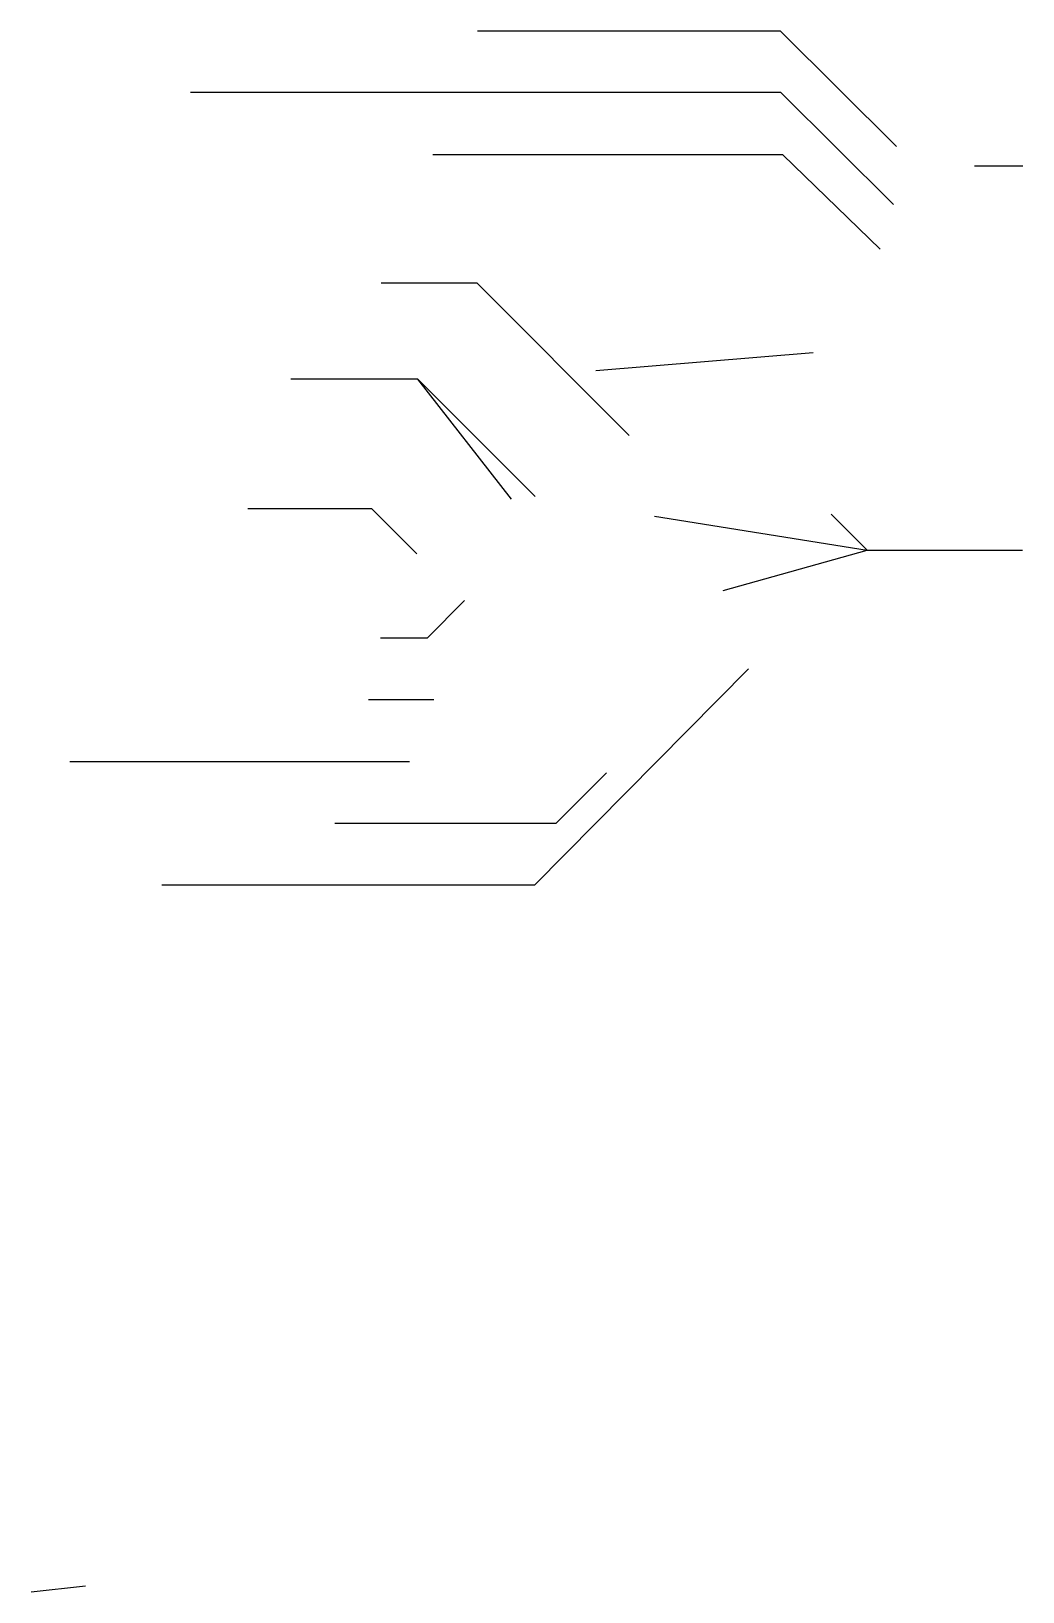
# Paper-space layout 'Layout1' of a CAD drawing. Extents: x 2.6 to 12.2, y 5.1 to 20.3.
import ezdxf

# ---------------------------------------------------------------- set-up
doc = ezdxf.new("R2010")
doc.units = 0
doc.header["$LTSCALE"] = 0.4
doc.layers.add('DIM-TXT', color=7, linetype='CONTINUOUS')

psp = doc.layouts.get("Layout1")

# ---------------------------------------------------------------- linework, layer by layer
at = {"layer": 'DIM-TXT', "color": 0, "linetype": 'CONTINUOUS'}
for p, q in [((11.776, 18.988), (12.247, 18.988)), ((8.093, 16.994), (10.207, 17.171)), ((7.272, 15.743), (6.36, 16.91)), ((8.663, 15.579), (10.733, 15.247)), ((9.333, 14.856), (10.733, 15.247)), ((6.516, 13.792), (5.88, 13.792)), ((6.281, 13.188), (2.975, 13.188)), ((2.6, 5.111), (3.127, 5.17))]:
    psp.add_line(p, q, dxfattribs=at)
at = {"layer": 'DIM-TXT', "color": 0, "linetype": 'CONTINUOUS', "flags": 128}
for points in [[(11.017, 19.175), (9.891, 20.297), (6.941, 20.297)], [(10.99, 18.611), (9.893, 19.7), (4.151, 19.7)], [(10.86, 18.177), (9.913, 19.095), (6.507, 19.095)], [(8.419, 16.363), (6.938, 17.844), (6.003, 17.844)], [(7.502, 15.769), (6.36, 16.91), (5.126, 16.91)], [(6.352, 15.212), (5.913, 15.649), (4.708, 15.649)], [(10.382, 15.599), (10.733, 15.247), (12.245, 15.247)]]:
    psp.add_lwpolyline(points, dxfattribs=at)
at = {"layer": 'DIM-TXT', "color": 0, "linetype": 'CONTINUOUS', "extrusion": (0, 0, -1), "flags": 128}
for points in [[(-6.815, 14.756), (-6.452, 14.391), (-5.999, 14.391)], [(-9.577, 14.091), (-7.496, 11.986), (-3.872, 11.986)], [(-8.198, 13.082), (-7.704, 12.586), (-5.555, 12.586)]]:
    psp.add_lwpolyline(points, dxfattribs=at)

doc.saveas('drawing.dxf')
